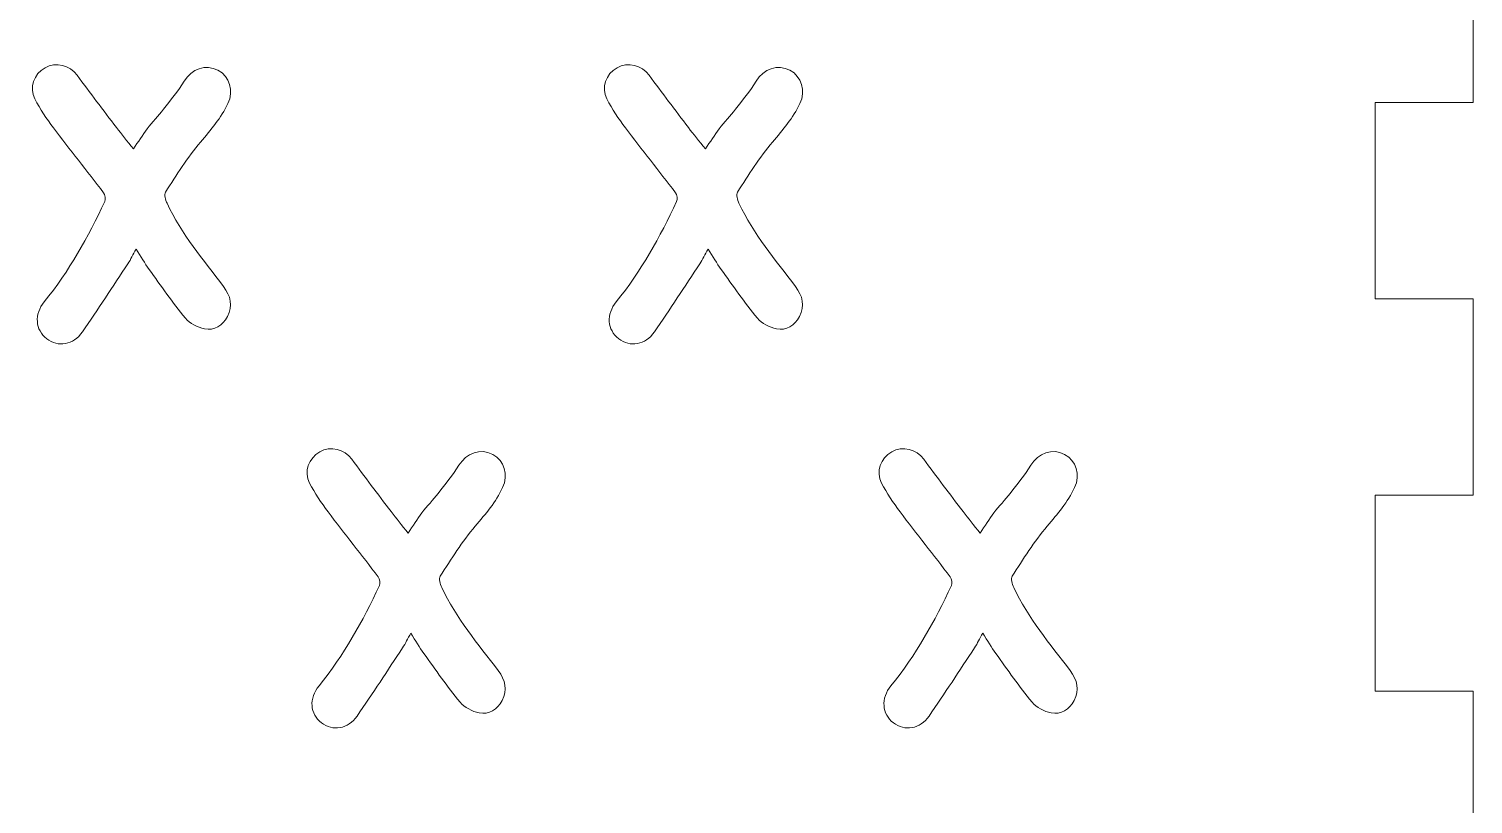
# Model space of a CAD drawing. Header units: inches. Extents: x 5 to 205, y 56 to 256.
# Drawn here: x 116.9 to 205.3, y 119.1 to 166.5 of the extents above; entities that cross this region are included whole.
import ezdxf

# ---------------------------------------------------------------- set-up
doc = ezdxf.new("R2010")
doc.units = ezdxf.units.IN
doc.header["$MEASUREMENT"] = 0

# ---------------------------------------------------------------- blocks, each defined once
blk = doc.blocks.new('block 362')
at = {"color": 7, "lineweight": 15, "true_color": 0xffffff}
blk.add_open_spline([(171.694, 140.181), (171.23, 140.801), (170.397, 141.009), (169.729, 140.633)], degree=3, dxfattribs=at)
blk = doc.blocks.new('block 363')
at = {"color": 7, "lineweight": 15, "true_color": 0xffffff}
blk.add_open_spline([(169.729, 140.633), (169.056, 140.257), (168.739, 139.416), (169.107, 138.724)], degree=3, dxfattribs=at)
blk = doc.blocks.new('block 364')
at = {"color": 7, "lineweight": 15, "true_color": 0xffffff}
blk.add_open_spline([(169.107, 138.724), (169.424, 138.104), (169.824, 137.519), (170.24, 136.962)], degree=3, dxfattribs=at)
blk = doc.blocks.new('block 365')
at = {"color": 7, "lineweight": 15, "true_color": 0xffffff}
blk.add_open_spline([(170.24, 136.962), (171.242, 135.628), (172.295, 134.324), (173.304, 132.992)], degree=3, dxfattribs=at)
blk = doc.blocks.new('block 366')
at = {"color": 7, "lineweight": 15, "true_color": 0xffffff}
blk.add_open_spline([(173.304, 132.992), (173.4, 132.864), (173.444, 132.603), (173.377, 132.462)], degree=3, dxfattribs=at)
blk = doc.blocks.new('block 367')
at = {"color": 7, "lineweight": 15, "true_color": 0xffffff}
blk.add_open_spline([(173.377, 132.462), (172.363, 130.282), (171.205, 128.196), (169.684, 126.331)], degree=3, dxfattribs=at)
blk = doc.blocks.new('block 368')
at = {"color": 7, "lineweight": 15, "true_color": 0xffffff}
blk.add_open_spline([(169.684, 126.331), (169.052, 125.564), (169.128, 124.605), (169.828, 124.067)], degree=3, dxfattribs=at)
blk = doc.blocks.new('block 369')
at = {"color": 7, "lineweight": 15, "true_color": 0xffffff}
blk.add_open_spline([(169.828, 124.067), (170.524, 123.532), (171.453, 123.676), (172.014, 124.481)], degree=3, dxfattribs=at)
blk = doc.blocks.new('block 370')
at = {"color": 7, "lineweight": 15, "true_color": 0xffffff}
blk.add_open_spline([(172.014, 124.481), (172.964, 125.857), (173.877, 127.261), (174.798, 128.652)], degree=3, dxfattribs=at)
blk = doc.blocks.new('block 371')
at = {"color": 7, "lineweight": 15, "true_color": 0xffffff}
blk.add_open_spline([(174.798, 128.652), (174.978, 128.923), (175.114, 129.215), (175.298, 129.545)], degree=3, dxfattribs=at)
blk = doc.blocks.new('block 372')
at = {"color": 7, "lineweight": 15, "true_color": 0xffffff}
blk.add_open_spline([(175.298, 129.545), (175.594, 129.083), (175.83, 128.68), (176.099, 128.309)], degree=3, dxfattribs=at)
blk = doc.blocks.new('block 373')
at = {"color": 7, "lineweight": 15, "true_color": 0xffffff}
blk.add_open_spline([(176.099, 128.309), (176.822, 127.306), (177.524, 126.282), (178.313, 125.329)], degree=3, dxfattribs=at)
blk = doc.blocks.new('block 374')
at = {"color": 7, "lineweight": 15, "true_color": 0xffffff}
blk.add_open_spline([(178.313, 125.329), (178.584, 125.004), (179.062, 124.761), (179.486, 124.673)], degree=3, dxfattribs=at)
blk = doc.blocks.new('block 375')
at = {"color": 7, "lineweight": 15, "true_color": 0xffffff}
blk.add_open_spline([(179.486, 124.673), (180.091, 124.545), (180.599, 124.873), (180.888, 125.427)], degree=3, dxfattribs=at)
blk = doc.blocks.new('block 376')
at = {"color": 7, "lineweight": 15, "true_color": 0xffffff}
blk.add_open_spline([(180.888, 125.427), (181.22, 126.078), (181.088, 126.685), (180.651, 127.257)], degree=3, dxfattribs=at)
blk = doc.blocks.new('block 377')
at = {"color": 7, "lineweight": 15, "true_color": 0xffffff}
blk.add_open_spline([(180.651, 127.257), (179.405, 128.886), (178.077, 130.464), (177.191, 132.345)], degree=3, dxfattribs=at)
blk = doc.blocks.new('block 378')
at = {"color": 7, "lineweight": 15, "true_color": 0xffffff}
blk.add_open_spline([(177.191, 132.345), (177.095, 132.546), (177.003, 132.879), (177.095, 133.024)], degree=3, dxfattribs=at)
blk = doc.blocks.new('block 379')
at = {"color": 7, "lineweight": 15, "true_color": 0xffffff}
blk.add_open_spline([(177.095, 133.024), (177.78, 134.075), (178.437, 135.152), (179.241, 136.094)], degree=3, dxfattribs=at)
blk = doc.blocks.new('block 380')
at = {"color": 7, "lineweight": 15, "true_color": 0xffffff}
blk.add_open_spline([(179.241, 136.094), (179.883, 136.838), (180.5, 137.562), (180.919, 138.445)], degree=3, dxfattribs=at)
blk = doc.blocks.new('block 381')
at = {"color": 7, "lineweight": 15, "true_color": 0xffffff}
blk.add_open_spline([(180.919, 138.445), (181.291, 139.22), (181.026, 140.095), (180.31, 140.481)], degree=3, dxfattribs=at)
blk = doc.blocks.new('block 382')
at = {"color": 7, "lineweight": 15, "true_color": 0xffffff}
blk.add_open_spline([(180.31, 140.481), (179.558, 140.881), (178.705, 140.562), (178.244, 139.809)], degree=3, dxfattribs=at)
blk = doc.blocks.new('block 383')
at = {"color": 7, "lineweight": 15, "true_color": 0xffffff}
blk.add_open_spline([(178.244, 139.809), (177.872, 139.208), (177.416, 138.656), (176.975, 138.096)], degree=3, dxfattribs=at)
blk = doc.blocks.new('block 384')
at = {"color": 7, "lineweight": 15, "true_color": 0xffffff}
blk.add_open_spline([(176.975, 138.096), (176.659, 137.691), (176.298, 137.318), (175.982, 136.906)], degree=3, dxfattribs=at)
blk = doc.blocks.new('block 385')
at = {"color": 7, "lineweight": 15, "true_color": 0xffffff}
blk.add_open_spline([(175.982, 136.906), (175.694, 136.519), (175.434, 136.109), (175.133, 135.668)], degree=3, dxfattribs=at)
blk = doc.blocks.new('block 386')
at = {"color": 7, "lineweight": 15, "true_color": 0xffffff}
blk.add_open_spline([(175.133, 135.668), (174.752, 136.15), (174.408, 136.559), (174.093, 136.983)], degree=3, dxfattribs=at)
blk = doc.blocks.new('block 387')
at = {"color": 7, "lineweight": 15, "true_color": 0xffffff}
blk.add_open_spline([(174.093, 136.983), (173.288, 138.044), (172.475, 139.111), (171.694, 140.181)], degree=3, dxfattribs=at)
blk = doc.blocks.new('block 489')
at = {"color": 7, "lineweight": 15, "true_color": 0xffffff}
blk.add_open_spline([(136.694, 140.181), (136.23, 140.801), (135.397, 141.009), (134.729, 140.633)], degree=3, dxfattribs=at)
blk = doc.blocks.new('block 490')
at = {"color": 7, "lineweight": 15, "true_color": 0xffffff}
blk.add_open_spline([(134.729, 140.633), (134.056, 140.257), (133.739, 139.416), (134.107, 138.724)], degree=3, dxfattribs=at)
blk = doc.blocks.new('block 491')
at = {"color": 7, "lineweight": 15, "true_color": 0xffffff}
blk.add_open_spline([(134.107, 138.724), (134.424, 138.104), (134.824, 137.519), (135.24, 136.962)], degree=3, dxfattribs=at)
blk = doc.blocks.new('block 492')
at = {"color": 7, "lineweight": 15, "true_color": 0xffffff}
blk.add_open_spline([(135.24, 136.962), (136.242, 135.628), (137.295, 134.324), (138.304, 132.992)], degree=3, dxfattribs=at)
blk = doc.blocks.new('block 493')
at = {"color": 7, "lineweight": 15, "true_color": 0xffffff}
blk.add_open_spline([(138.304, 132.992), (138.4, 132.864), (138.444, 132.603), (138.377, 132.462)], degree=3, dxfattribs=at)
blk = doc.blocks.new('block 494')
at = {"color": 7, "lineweight": 15, "true_color": 0xffffff}
blk.add_open_spline([(138.377, 132.462), (137.363, 130.282), (136.205, 128.196), (134.684, 126.331)], degree=3, dxfattribs=at)
blk = doc.blocks.new('block 495')
at = {"color": 7, "lineweight": 15, "true_color": 0xffffff}
blk.add_open_spline([(134.684, 126.331), (134.052, 125.564), (134.128, 124.605), (134.828, 124.067)], degree=3, dxfattribs=at)
blk = doc.blocks.new('block 496')
at = {"color": 7, "lineweight": 15, "true_color": 0xffffff}
blk.add_open_spline([(134.828, 124.067), (135.524, 123.532), (136.453, 123.676), (137.014, 124.481)], degree=3, dxfattribs=at)
blk = doc.blocks.new('block 497')
at = {"color": 7, "lineweight": 15, "true_color": 0xffffff}
blk.add_open_spline([(137.014, 124.481), (137.964, 125.857), (138.877, 127.261), (139.798, 128.652)], degree=3, dxfattribs=at)
blk = doc.blocks.new('block 498')
at = {"color": 7, "lineweight": 15, "true_color": 0xffffff}
blk.add_open_spline([(139.798, 128.652), (139.978, 128.923), (140.114, 129.215), (140.298, 129.545)], degree=3, dxfattribs=at)
blk = doc.blocks.new('block 499')
at = {"color": 7, "lineweight": 15, "true_color": 0xffffff}
blk.add_open_spline([(140.298, 129.545), (140.594, 129.083), (140.83, 128.68), (141.099, 128.309)], degree=3, dxfattribs=at)
blk = doc.blocks.new('block 500')
at = {"color": 7, "lineweight": 15, "true_color": 0xffffff}
blk.add_open_spline([(141.099, 128.309), (141.822, 127.306), (142.524, 126.282), (143.313, 125.329)], degree=3, dxfattribs=at)
blk = doc.blocks.new('block 501')
at = {"color": 7, "lineweight": 15, "true_color": 0xffffff}
blk.add_open_spline([(143.313, 125.329), (143.584, 125.004), (144.062, 124.761), (144.486, 124.673)], degree=3, dxfattribs=at)
blk = doc.blocks.new('block 502')
at = {"color": 7, "lineweight": 15, "true_color": 0xffffff}
blk.add_open_spline([(144.486, 124.673), (145.091, 124.545), (145.599, 124.873), (145.888, 125.427)], degree=3, dxfattribs=at)
blk = doc.blocks.new('block 503')
at = {"color": 7, "lineweight": 15, "true_color": 0xffffff}
blk.add_open_spline([(145.888, 125.427), (146.22, 126.078), (146.088, 126.685), (145.651, 127.257)], degree=3, dxfattribs=at)
blk = doc.blocks.new('block 504')
at = {"color": 7, "lineweight": 15, "true_color": 0xffffff}
blk.add_open_spline([(145.651, 127.257), (144.405, 128.886), (143.077, 130.464), (142.191, 132.345)], degree=3, dxfattribs=at)
blk = doc.blocks.new('block 505')
at = {"color": 7, "lineweight": 15, "true_color": 0xffffff}
blk.add_open_spline([(142.191, 132.345), (142.095, 132.546), (142.003, 132.879), (142.095, 133.024)], degree=3, dxfattribs=at)
blk = doc.blocks.new('block 506')
at = {"color": 7, "lineweight": 15, "true_color": 0xffffff}
blk.add_open_spline([(142.095, 133.024), (142.78, 134.075), (143.437, 135.152), (144.241, 136.094)], degree=3, dxfattribs=at)
blk = doc.blocks.new('block 507')
at = {"color": 7, "lineweight": 15, "true_color": 0xffffff}
blk.add_open_spline([(144.241, 136.094), (144.883, 136.838), (145.5, 137.562), (145.919, 138.445)], degree=3, dxfattribs=at)
blk = doc.blocks.new('block 508')
at = {"color": 7, "lineweight": 15, "true_color": 0xffffff}
blk.add_open_spline([(145.919, 138.445), (146.291, 139.22), (146.026, 140.095), (145.31, 140.481)], degree=3, dxfattribs=at)
blk = doc.blocks.new('block 509')
at = {"color": 7, "lineweight": 15, "true_color": 0xffffff}
blk.add_open_spline([(145.31, 140.481), (144.558, 140.881), (143.705, 140.562), (143.244, 139.809)], degree=3, dxfattribs=at)
blk = doc.blocks.new('block 510')
at = {"color": 7, "lineweight": 15, "true_color": 0xffffff}
blk.add_open_spline([(143.244, 139.809), (142.872, 139.208), (142.416, 138.656), (141.975, 138.096)], degree=3, dxfattribs=at)
blk = doc.blocks.new('block 511')
at = {"color": 7, "lineweight": 15, "true_color": 0xffffff}
blk.add_open_spline([(141.975, 138.096), (141.659, 137.691), (141.298, 137.318), (140.982, 136.906)], degree=3, dxfattribs=at)
blk = doc.blocks.new('block 512')
at = {"color": 7, "lineweight": 15, "true_color": 0xffffff}
blk.add_open_spline([(140.982, 136.906), (140.694, 136.519), (140.434, 136.109), (140.133, 135.668)], degree=3, dxfattribs=at)
blk = doc.blocks.new('block 513')
at = {"color": 7, "lineweight": 15, "true_color": 0xffffff}
blk.add_open_spline([(140.133, 135.668), (139.752, 136.15), (139.408, 136.559), (139.093, 136.983)], degree=3, dxfattribs=at)
blk = doc.blocks.new('block 514')
at = {"color": 7, "lineweight": 15, "true_color": 0xffffff}
blk.add_open_spline([(139.093, 136.983), (138.288, 138.044), (137.475, 139.111), (136.694, 140.181)], degree=3, dxfattribs=at)
blk = doc.blocks.new('block 697')
at = {"color": 7, "lineweight": 15, "true_color": 0xffffff}
blk.add_open_spline([(119.886, 163.664), (119.422, 164.284), (118.589, 164.492), (117.92, 164.115)], degree=3, dxfattribs=at)
blk = doc.blocks.new('block 698')
at = {"color": 7, "lineweight": 15, "true_color": 0xffffff}
blk.add_open_spline([(117.92, 164.115), (117.248, 163.74), (116.931, 162.899), (117.299, 162.207)], degree=3, dxfattribs=at)
blk = doc.blocks.new('block 699')
at = {"color": 7, "lineweight": 15, "true_color": 0xffffff}
blk.add_open_spline([(117.299, 162.207), (117.616, 161.587), (118.016, 161.001), (118.432, 160.445)], degree=3, dxfattribs=at)
blk = doc.blocks.new('block 700')
at = {"color": 7, "lineweight": 15, "true_color": 0xffffff}
blk.add_open_spline([(118.432, 160.445), (119.434, 159.111), (120.487, 157.807), (121.496, 156.475)], degree=3, dxfattribs=at)
blk = doc.blocks.new('block 701')
at = {"color": 7, "lineweight": 15, "true_color": 0xffffff}
blk.add_open_spline([(121.496, 156.475), (121.592, 156.346), (121.636, 156.085), (121.568, 155.945)], degree=3, dxfattribs=at)
blk = doc.blocks.new('block 702')
at = {"color": 7, "lineweight": 15, "true_color": 0xffffff}
blk.add_open_spline([(121.568, 155.945), (120.555, 153.764), (119.397, 151.679), (117.876, 149.814)], degree=3, dxfattribs=at)
blk = doc.blocks.new('block 703')
at = {"color": 7, "lineweight": 15, "true_color": 0xffffff}
blk.add_open_spline([(117.876, 149.814), (117.244, 149.047), (117.32, 148.088), (118.02, 147.55)], degree=3, dxfattribs=at)
blk = doc.blocks.new('block 704')
at = {"color": 7, "lineweight": 15, "true_color": 0xffffff}
blk.add_open_spline([(118.02, 147.55), (118.716, 147.015), (119.645, 147.159), (120.206, 147.963)], degree=3, dxfattribs=at)
blk = doc.blocks.new('block 705')
at = {"color": 7, "lineweight": 15, "true_color": 0xffffff}
blk.add_open_spline([(120.206, 147.963), (121.156, 149.339), (122.069, 150.744), (122.99, 152.135)], degree=3, dxfattribs=at)
blk = doc.blocks.new('block 706')
at = {"color": 7, "lineweight": 15, "true_color": 0xffffff}
blk.add_open_spline([(122.99, 152.135), (123.17, 152.406), (123.306, 152.698), (123.49, 153.028)], degree=3, dxfattribs=at)
blk = doc.blocks.new('block 707')
at = {"color": 7, "lineweight": 15, "true_color": 0xffffff}
blk.add_open_spline([(123.49, 153.028), (123.786, 152.566), (124.022, 152.163), (124.291, 151.791)], degree=3, dxfattribs=at)
blk = doc.blocks.new('block 708')
at = {"color": 7, "lineweight": 15, "true_color": 0xffffff}
blk.add_open_spline([(124.291, 151.791), (125.014, 150.789), (125.716, 149.764), (126.505, 148.812)], degree=3, dxfattribs=at)
blk = doc.blocks.new('block 709')
at = {"color": 7, "lineweight": 15, "true_color": 0xffffff}
blk.add_open_spline([(126.505, 148.812), (126.776, 148.486), (127.254, 148.244), (127.678, 148.155)], degree=3, dxfattribs=at)
blk = doc.blocks.new('block 710')
at = {"color": 7, "lineweight": 15, "true_color": 0xffffff}
blk.add_open_spline([(127.678, 148.155), (128.283, 148.027), (128.791, 148.356), (129.079, 148.91)], degree=3, dxfattribs=at)
blk = doc.blocks.new('block 711')
at = {"color": 7, "lineweight": 15, "true_color": 0xffffff}
blk.add_open_spline([(129.079, 148.91), (129.412, 149.561), (129.28, 150.168), (128.843, 150.74)], degree=3, dxfattribs=at)
blk = doc.blocks.new('block 712')
at = {"color": 7, "lineweight": 15, "true_color": 0xffffff}
blk.add_open_spline([(128.843, 150.74), (127.597, 152.369), (126.269, 153.946), (125.383, 155.828)], degree=3, dxfattribs=at)
blk = doc.blocks.new('block 713')
at = {"color": 7, "lineweight": 15, "true_color": 0xffffff}
blk.add_open_spline([(125.383, 155.828), (125.287, 156.028), (125.195, 156.362), (125.287, 156.507)], degree=3, dxfattribs=at)
blk = doc.blocks.new('block 714')
at = {"color": 7, "lineweight": 15, "true_color": 0xffffff}
blk.add_open_spline([(125.287, 156.507), (125.972, 157.558), (126.629, 158.635), (127.433, 159.576)], degree=3, dxfattribs=at)
blk = doc.blocks.new('block 715')
at = {"color": 7, "lineweight": 15, "true_color": 0xffffff}
blk.add_open_spline([(127.433, 159.576), (128.075, 160.321), (128.692, 161.045), (129.111, 161.928)], degree=3, dxfattribs=at)
blk = doc.blocks.new('block 716')
at = {"color": 7, "lineweight": 15, "true_color": 0xffffff}
blk.add_open_spline([(129.111, 161.928), (129.483, 162.702), (129.218, 163.577), (128.502, 163.964)], degree=3, dxfattribs=at)
blk = doc.blocks.new('block 717')
at = {"color": 7, "lineweight": 15, "true_color": 0xffffff}
blk.add_open_spline([(128.502, 163.964), (127.75, 164.364), (126.897, 164.044), (126.436, 163.292)], degree=3, dxfattribs=at)
blk = doc.blocks.new('block 718')
at = {"color": 7, "lineweight": 15, "true_color": 0xffffff}
blk.add_open_spline([(126.436, 163.292), (126.064, 162.69), (125.608, 162.139), (125.167, 161.579)], degree=3, dxfattribs=at)
blk = doc.blocks.new('block 719')
at = {"color": 7, "lineweight": 15, "true_color": 0xffffff}
blk.add_open_spline([(125.167, 161.579), (124.851, 161.173), (124.49, 160.8), (124.174, 160.389)], degree=3, dxfattribs=at)
blk = doc.blocks.new('block 720')
at = {"color": 7, "lineweight": 15, "true_color": 0xffffff}
blk.add_open_spline([(124.174, 160.389), (123.886, 160.002), (123.626, 159.592), (123.325, 159.151)], degree=3, dxfattribs=at)
blk = doc.blocks.new('block 721')
at = {"color": 7, "lineweight": 15, "true_color": 0xffffff}
blk.add_open_spline([(123.325, 159.151), (122.944, 159.632), (122.6, 160.042), (122.285, 160.465)], degree=3, dxfattribs=at)
blk = doc.blocks.new('block 722')
at = {"color": 7, "lineweight": 15, "true_color": 0xffffff}
blk.add_open_spline([(122.285, 160.465), (121.48, 161.527), (120.667, 162.594), (119.886, 163.664)], degree=3, dxfattribs=at)
blk = doc.blocks.new('block 775')
at = {"color": 7, "lineweight": 15, "true_color": 0xffffff}
blk.add_open_spline([(154.886, 163.664), (154.422, 164.284), (153.589, 164.492), (152.92, 164.115)], degree=3, dxfattribs=at)
blk = doc.blocks.new('block 776')
at = {"color": 7, "lineweight": 15, "true_color": 0xffffff}
blk.add_open_spline([(152.92, 164.115), (152.248, 163.74), (151.931, 162.899), (152.299, 162.207)], degree=3, dxfattribs=at)
blk = doc.blocks.new('block 777')
at = {"color": 7, "lineweight": 15, "true_color": 0xffffff}
blk.add_open_spline([(152.299, 162.207), (152.616, 161.587), (153.016, 161.001), (153.432, 160.445)], degree=3, dxfattribs=at)
blk = doc.blocks.new('block 778')
at = {"color": 7, "lineweight": 15, "true_color": 0xffffff}
blk.add_open_spline([(153.432, 160.445), (154.434, 159.111), (155.487, 157.807), (156.496, 156.475)], degree=3, dxfattribs=at)
blk = doc.blocks.new('block 779')
at = {"color": 7, "lineweight": 15, "true_color": 0xffffff}
blk.add_open_spline([(156.496, 156.475), (156.592, 156.346), (156.636, 156.085), (156.568, 155.945)], degree=3, dxfattribs=at)
blk = doc.blocks.new('block 780')
at = {"color": 7, "lineweight": 15, "true_color": 0xffffff}
blk.add_open_spline([(156.568, 155.945), (155.555, 153.764), (154.397, 151.679), (152.876, 149.814)], degree=3, dxfattribs=at)
blk = doc.blocks.new('block 781')
at = {"color": 7, "lineweight": 15, "true_color": 0xffffff}
blk.add_open_spline([(152.876, 149.814), (152.244, 149.047), (152.32, 148.088), (153.02, 147.55)], degree=3, dxfattribs=at)
blk = doc.blocks.new('block 782')
at = {"color": 7, "lineweight": 15, "true_color": 0xffffff}
blk.add_open_spline([(153.02, 147.55), (153.716, 147.015), (154.645, 147.159), (155.206, 147.963)], degree=3, dxfattribs=at)
blk = doc.blocks.new('block 783')
at = {"color": 7, "lineweight": 15, "true_color": 0xffffff}
blk.add_open_spline([(155.206, 147.963), (156.156, 149.339), (157.069, 150.744), (157.99, 152.135)], degree=3, dxfattribs=at)
blk = doc.blocks.new('block 784')
at = {"color": 7, "lineweight": 15, "true_color": 0xffffff}
blk.add_open_spline([(157.99, 152.135), (158.17, 152.406), (158.306, 152.698), (158.49, 153.028)], degree=3, dxfattribs=at)
blk = doc.blocks.new('block 785')
at = {"color": 7, "lineweight": 15, "true_color": 0xffffff}
blk.add_open_spline([(158.49, 153.028), (158.786, 152.566), (159.022, 152.163), (159.291, 151.791)], degree=3, dxfattribs=at)
blk = doc.blocks.new('block 786')
at = {"color": 7, "lineweight": 15, "true_color": 0xffffff}
blk.add_open_spline([(159.291, 151.791), (160.014, 150.789), (160.716, 149.764), (161.505, 148.812)], degree=3, dxfattribs=at)
blk = doc.blocks.new('block 787')
at = {"color": 7, "lineweight": 15, "true_color": 0xffffff}
blk.add_open_spline([(161.505, 148.812), (161.776, 148.486), (162.254, 148.244), (162.678, 148.155)], degree=3, dxfattribs=at)
blk = doc.blocks.new('block 788')
at = {"color": 7, "lineweight": 15, "true_color": 0xffffff}
blk.add_open_spline([(162.678, 148.155), (163.283, 148.027), (163.791, 148.356), (164.079, 148.91)], degree=3, dxfattribs=at)
blk = doc.blocks.new('block 789')
at = {"color": 7, "lineweight": 15, "true_color": 0xffffff}
blk.add_open_spline([(164.079, 148.91), (164.412, 149.561), (164.28, 150.168), (163.843, 150.74)], degree=3, dxfattribs=at)
blk = doc.blocks.new('block 790')
at = {"color": 7, "lineweight": 15, "true_color": 0xffffff}
blk.add_open_spline([(163.843, 150.74), (162.597, 152.369), (161.269, 153.946), (160.383, 155.828)], degree=3, dxfattribs=at)
blk = doc.blocks.new('block 791')
at = {"color": 7, "lineweight": 15, "true_color": 0xffffff}
blk.add_open_spline([(160.383, 155.828), (160.287, 156.028), (160.195, 156.362), (160.287, 156.507)], degree=3, dxfattribs=at)
blk = doc.blocks.new('block 792')
at = {"color": 7, "lineweight": 15, "true_color": 0xffffff}
blk.add_open_spline([(160.287, 156.507), (160.972, 157.558), (161.629, 158.635), (162.433, 159.576)], degree=3, dxfattribs=at)
blk = doc.blocks.new('block 793')
at = {"color": 7, "lineweight": 15, "true_color": 0xffffff}
blk.add_open_spline([(162.433, 159.576), (163.075, 160.321), (163.692, 161.045), (164.111, 161.928)], degree=3, dxfattribs=at)
blk = doc.blocks.new('block 794')
at = {"color": 7, "lineweight": 15, "true_color": 0xffffff}
blk.add_open_spline([(164.111, 161.928), (164.483, 162.702), (164.218, 163.577), (163.502, 163.964)], degree=3, dxfattribs=at)
blk = doc.blocks.new('block 795')
at = {"color": 7, "lineweight": 15, "true_color": 0xffffff}
blk.add_open_spline([(163.502, 163.964), (162.75, 164.364), (161.897, 164.044), (161.436, 163.292)], degree=3, dxfattribs=at)
blk = doc.blocks.new('block 796')
at = {"color": 7, "lineweight": 15, "true_color": 0xffffff}
blk.add_open_spline([(161.436, 163.292), (161.064, 162.69), (160.608, 162.139), (160.167, 161.579)], degree=3, dxfattribs=at)
blk = doc.blocks.new('block 797')
at = {"color": 7, "lineweight": 15, "true_color": 0xffffff}
blk.add_open_spline([(160.167, 161.579), (159.851, 161.173), (159.49, 160.8), (159.174, 160.389)], degree=3, dxfattribs=at)
blk = doc.blocks.new('block 798')
at = {"color": 7, "lineweight": 15, "true_color": 0xffffff}
blk.add_open_spline([(159.174, 160.389), (158.886, 160.002), (158.626, 159.592), (158.325, 159.151)], degree=3, dxfattribs=at)
blk = doc.blocks.new('block 799')
at = {"color": 7, "lineweight": 15, "true_color": 0xffffff}
blk.add_open_spline([(158.325, 159.151), (157.944, 159.632), (157.6, 160.042), (157.285, 160.465)], degree=3, dxfattribs=at)
blk = doc.blocks.new('block 800')
at = {"color": 7, "lineweight": 15, "true_color": 0xffffff}
blk.add_open_spline([(157.285, 160.465), (156.48, 161.527), (155.667, 162.594), (154.886, 163.664)], degree=3, dxfattribs=at)
blk = doc.blocks.new('block 886')
at = {"color": 7, "lineweight": 15, "true_color": 0xffffff}
blk.add_lwpolyline([(205.304, 161.992), (205.304, 173.992)], dxfattribs=at)
blk = doc.blocks.new('block 887')
at = {"color": 7, "lineweight": 15, "true_color": 0xffffff}
blk.add_lwpolyline([(199.304, 161.992), (205.304, 161.992)], dxfattribs=at)
blk = doc.blocks.new('block 888')
at = {"color": 7, "lineweight": 15, "true_color": 0xffffff}
blk.add_lwpolyline([(199.304, 149.992), (199.304, 161.992)], dxfattribs=at)
blk = doc.blocks.new('block 889')
at = {"color": 7, "lineweight": 15, "true_color": 0xffffff}
blk.add_lwpolyline([(205.304, 149.992), (199.304, 149.992)], dxfattribs=at)
blk = doc.blocks.new('block 890')
at = {"color": 7, "lineweight": 15, "true_color": 0xffffff}
blk.add_lwpolyline([(205.304, 137.992), (205.304, 149.992)], dxfattribs=at)
blk = doc.blocks.new('block 891')
at = {"color": 7, "lineweight": 15, "true_color": 0xffffff}
blk.add_lwpolyline([(199.304, 137.992), (205.304, 137.992)], dxfattribs=at)
blk = doc.blocks.new('block 892')
at = {"color": 7, "lineweight": 15, "true_color": 0xffffff}
blk.add_lwpolyline([(199.304, 125.992), (199.304, 137.992)], dxfattribs=at)
blk = doc.blocks.new('block 893')
at = {"color": 7, "lineweight": 15, "true_color": 0xffffff}
blk.add_lwpolyline([(205.304, 125.992), (199.304, 125.992)], dxfattribs=at)
blk = doc.blocks.new('block 894')
at = {"color": 7, "lineweight": 15, "true_color": 0xffffff}
blk.add_lwpolyline([(205.304, 113.992), (205.304, 125.992)], dxfattribs=at)

msp = doc.modelspace()

# ---------------------------------------------------------------- block references
for name in ['block 886', 'block 697', 'block 775', 'block 698', 'block 722', 'block 717', 'block 716', 'block 776', 'block 800', 'block 795', 'block 794', 'block 718', 'block 796', 'block 699', 'block 715', 'block 777', 'block 793', 'block 887', 'block 888', 'block 719', 'block 797', 'block 700', 'block 721', 'block 720', 'block 778', 'block 799', 'block 798', 'block 714', 'block 792', 'block 701', 'block 713', 'block 779', 'block 791', 'block 702', 'block 712', 'block 780', 'block 790', 'block 706', 'block 707', 'block 784', 'block 785', 'block 705', 'block 783', 'block 708', 'block 786', 'block 711', 'block 789', 'block 703', 'block 781', 'block 889', 'block 890', 'block 709', 'block 710', 'block 787', 'block 788', 'block 704', 'block 782', 'block 490', 'block 489', 'block 509', 'block 363', 'block 362', 'block 382', 'block 514', 'block 510', 'block 508', 'block 387', 'block 383', 'block 381', 'block 491', 'block 511', 'block 507', 'block 364', 'block 384', 'block 380', 'block 891', 'block 892', 'block 513', 'block 386', 'block 492', 'block 512', 'block 365', 'block 385', 'block 506', 'block 379', 'block 493', 'block 505', 'block 366', 'block 378', 'block 494', 'block 504', 'block 367', 'block 377', 'block 498', 'block 499', 'block 371', 'block 372', 'block 497', 'block 500', 'block 370', 'block 373', 'block 503', 'block 376', 'block 495', 'block 368', 'block 893', 'block 894', 'block 501', 'block 502', 'block 374', 'block 375', 'block 496', 'block 369']:
    msp.add_blockref(name, (0, 0))

doc.saveas('drawing.dxf')
